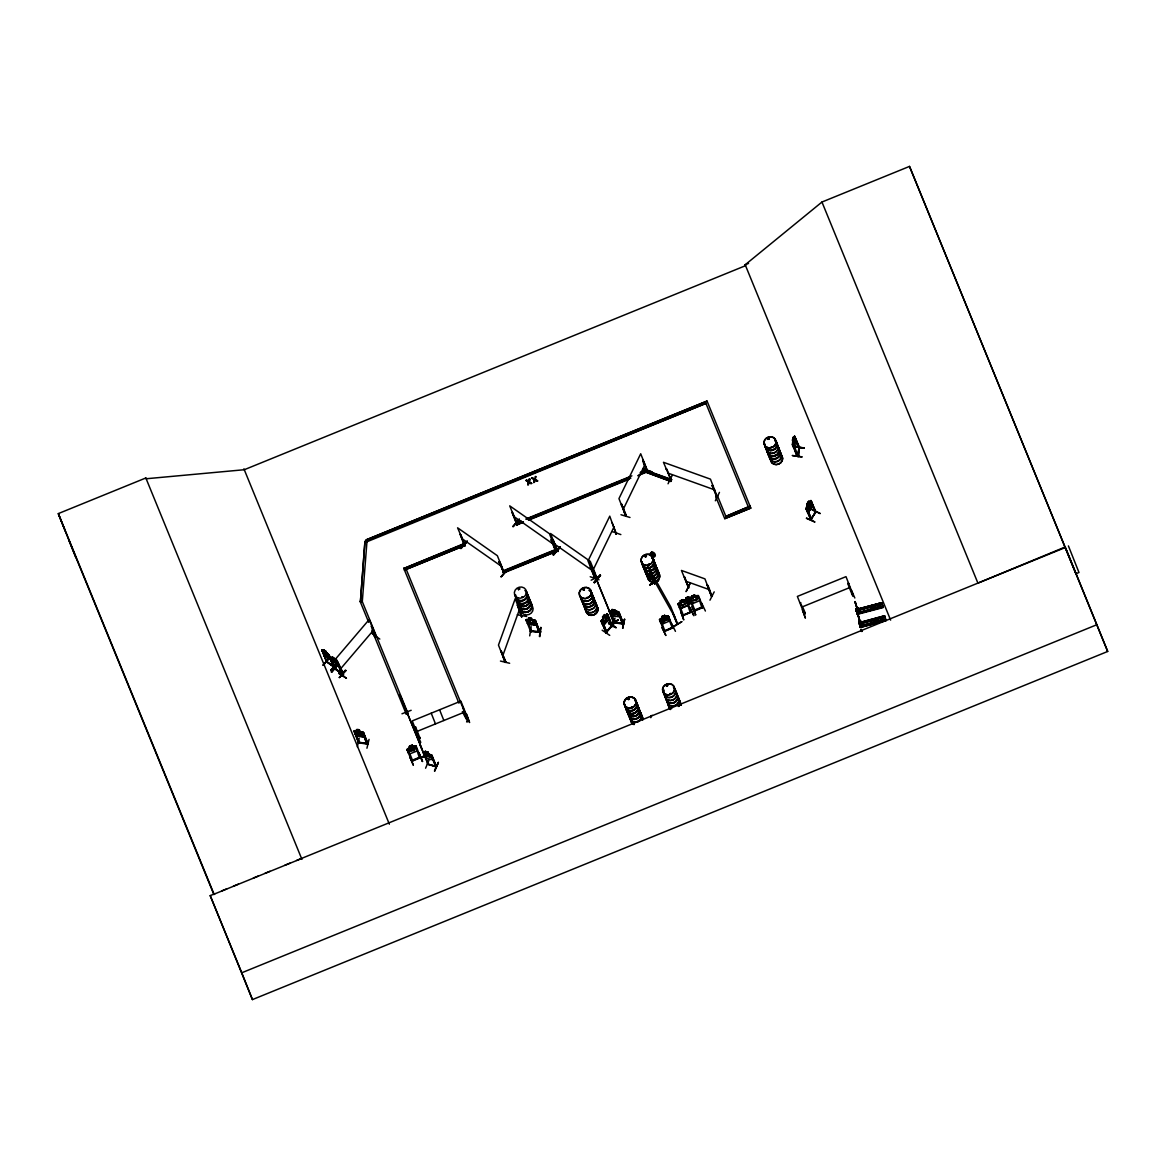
<?xml version="1.0" encoding="UTF-8"?>
<svg xmlns="http://www.w3.org/2000/svg" width="1166" height="1166" viewBox="0 0 1166 1166"><rect width="100%" height="100%" fill="white"/><g stroke="black" fill="none" stroke-linecap="round" stroke-linejoin="round"><path stroke-width="1.5" d="M590.215 576.747L599.047 579.808M629.99 517.471L620.982 514.731M796.932 455.95L797.544 455.206M797.661 455.585L792.414 440.048M798.899 447.234L798.812 448.05L799.41 447.146M798.958 448.444L794.906 436.827L799.526 447.496M856.646 607.982L858.774 612.325L854.955 601.656L856.85 607.923L855.144 601.612L855.698 603.74M859.211 619.685L857.841 614.759L861.659 625.413L859.211 620.341M861.28 629.363L861.412 631.229M651.284 552.582L651.24 556.167L652.873 556.605L654.184 555.482L651.648 552.276L650.861 555.453L651.371 552.334L650.934 554.622M684.18 576.674L688.698 587.912L684.588 576.82M711.799 595.403L711.377 596.059L711.464 595.272M793.915 448.356L792.428 444.727L793.069 437.177L795.081 440.092L793.755 445.733M518.681 588.436L518.491 589.734M519.22 589.34L519.249 588.291M521.683 597.181L522.674 597.152M582.913 589.267L583.627 590.258M583.947 588.524L584.122 589.807L583.087 589.194M584.166 588.961L584.239 589.705M587.445 597.677L587.256 597.473M587.504 597.735L587.198 597.24M629.188 698.813L627.891 698.696M631.36 707.048L632.293 707.252M631.972 707.164L631.666 707.339M646.43 556.051L645.41 556.998M649.185 564.679L648.354 564.257M648.66 564.679L649.214 563.907M667.622 685.739L666.748 686.104L666.486 685.083M666.923 684.836L667.491 685.885M667.637 685.346L667.637 684.865M669.809 693.726L670.552 693.376M767.869 438.707L768.598 437.76L769.371 438.707M771.236 446.724L772.227 446.855M608.594 619.569L607.355 613.972L601.146 621.187L601.773 619.846M601.102 621.114L602.545 624.728L603.871 625.18L608.667 619.554L608.769 617.514M806.581 518.025L814.961 522.033L806.376 518.36M364.943 541.432L360.411 601.641L364.943 541.432L705.94 403.392L366.955 541.767L366.168 539.843L707.048 401.075L750.831 508.07L724.756 518.681L715.691 496.541L717.469 495.812L726.389 517.631M807.426 505.213L806.843 506.977L807.819 509.44L809.073 509.192L811.04 504.368L810.049 501.905L809.044 502.779L810.312 500.914L805.939 508.449L810.938 520.08L811.055 518.666M810.662 519.949L815.836 511.714L815.107 512.821L811.347 501.278L815.894 512.253M815.981 512.195L810.501 519.555M406.307 711.843L407.182 712.79M423.812 754.839C424.351 757.404 432.149 761.617 433.213 758.585M420.328 756.88L420.678 757.725L415.956 745.744L406.978 749.403L411.787 761.354L424.701 755.889L423.885 754.912M596.249 579.021L595.36 577.972M595.782 578.992L596.628 578.132M613.797 621.974L613.214 620.72M521.756 615.823L515.183 598.741L498.465 645.09L505.301 662.434L505.476 661.195M505.621 661.661L504.98 662.346L501.016 650.745L505.665 661.661M521.741 616.318L521.596 615.429L522.062 616.085M801.902 456.81L792.428 455.498M338.898 673.103L346.462 678.248L338.65 673.409M602.166 630.223L609.731 635.368M856.879 610.503L857.651 610.022M859.648 623.314L858.817 621.959L861.441 621.259L862.723 626.273L862.359 625.238M860.056 623.708C859.094 625.836 859.24 621.638 859.444 623.781M412.749 760.902L408.275 749.927L407.444 750.277L416.451 746.998M419.877 737.378L419.993 738.209L415.664 727.088L414.848 727.424L415.664 727.088M419.979 738.18L419.017 737.626L419.133 738.472L412.254 720.909L460.861 701.116L467.93 718.606M683.509 615.08L691.555 611.625L682.649 615.327M695.184 610.722L694.878 609.964L695.096 610.707M527.265 620.618L526.347 620.866L527.265 620.618L531.579 631.666L530.617 630.85M529.699 635.864L531.2 626.725M531.492 631.651L531.623 631.302M534.873 621.507L535.792 621.259L534.873 621.507C538.328 625.69 537.205 633.357 540.149 631.957M539.173 632.278L534.932 621.201M539.902 636.651L540.849 627.468M539.377 636.432L540.805 627.454M534.232 619.933L535.413 620.487L525.983 619.714L526.988 619.292M527.396 623.256L529.043 624.626L527.353 623.125M531.128 624.699L528.431 618.082L531.579 618.344L534.115 624.976M528.941 619.51L527.688 619.773L528.664 622.236L533.591 623.664L534.742 622.731L533.766 620.268L532.017 619.7M531.579 618.344L528.417 618.184M536.826 624.029L536.375 625.268L528.956 624.524M711.289 595.651C710.225 588.378 702.807 575.246 711.42 596.088M870.696 607.603L872.095 606.611M875.258 619.802L873.902 619.875L874.077 621.551M875.695 620.545L874.85 621.522M333.17 665.859L333.753 667.01L326.101 661.428M326.859 661.953L322.282 650.89L326.553 661.545M333.957 666.748L326.174 661.53M464.243 545.353L465.219 545.528L457.597 527.819L497.357 555.701L504.28 572.885M503.085 572.346L503.872 572.885L555.847 551.649L504.062 572.331L503.406 570.742L555.06 549.725L555.847 551.649M517.325 523.621L512.311 512.37L517.121 523.869L516.276 523.301M555.861 550.833L549.477 533.736L509.717 505.855L516.713 523.082M552.917 540.266L557.931 551.518L553.121 540.018L557.931 551.518L557.159 550.294M596.03 577.972L597.094 578.234L596.118 578.074M334.977 668.978L342.119 673.977M331.552 658.367L330.663 658.149L335.677 669.401L334.904 668.176M341.536 672.826L342.236 673.263M528.635 484.633L527.848 484.706L529.014 482.243L531.681 483.394L530.865 483.467M535.092 476.705L535.864 476.646L534.698 479.153L531.987 477.973L534.392 479.547L533.853 482.52L534.932 479.838L537.599 480.99L535.136 479.211L537.599 480.99M534.538 482.228L534.932 479.838M612.092 609.541L612.602 610.955L609.541 610.999L617.718 611.538L611.946 609.585L615.094 609.862L618.242 614.307L614.19 614.817L612.208 613.578L611.232 611.115L612.616 610.867M610.824 611.917L609.891 612.121L610.824 611.917L615.123 622.965L613.928 622.498L614.876 622.571M610.955 614.54L612.602 615.954L619.875 616.858L620.341 615.561M614.978 618.009L612.981 626.929M614.351 622.455L623.635 623.621L614.919 622.994M618.359 613.141L619.277 612.937L618.359 613.141L622.702 623.97L622.44 623.154M623.446 623.999L618.927 612.033L623.577 623.985L614.249 622.906M622.644 628.285L624.524 619.146L622.615 628.066M622.717 628.255L624.626 619.321M526.07 480.377L528.577 482.185L526.07 480.377L528.781 481.558L529.175 479.124C531.404 478.687 527.644 485.041 529.874 478.832M528.781 481.558L529.175 479.124M669.255 621.055L668.337 615.823L660.335 618.825L662.375 617.995L661.69 616.581L664.693 615.4L661.69 616.581M669.78 619.452L669.299 621.143L662.39 624.072L660.845 623.198L659.431 619.642L660.35 618.752M527.936 484.925L528.475 481.952M533.853 482.52L534.392 479.547M535.223 479.43L535.777 476.428M509.644 663.265L500.447 661.064M687.78 605.475L688.231 603.711L687.867 605.489L680.857 608.39L679.282 607.413L680.915 608.317L687.867 605.489M692.429 603.711L699.425 600.811L699.833 599.12M417.253 749.315L416.874 750.962L417.399 749.374M792.53 444.742L797.092 456.343L799.176 447.555L794.571 436.069L792.399 444.8M793.172 445.572C792.763 440.369 799.439 471.006 799.176 448.21M795.227 436.871L794.716 437.629M796.291 441.827C795.401 434.612 797.048 450.834 793.827 448.24M804.103 448.123L794.614 446.826L804.03 447.861M594.369 577.811L594.981 577.272M616.071 533.839L609.76 516.144L588.014 560.977L594.835 578.307L595.316 577.447M616.493 533.037L615.954 534.043L616.668 533.299M625.676 515.532L625.909 514.891M637.729 475.713L647.815 471.618L640.702 453.763L618.957 498.611L625.778 515.94L626.098 514.687M647.101 470.51L646.693 471.355L647.145 470.423M642.932 461.051L642.991 460.176L647.203 471.778L647.494 470.612L646.839 471.545M342.527 674.997C343.023 673.642 342.658 677.155 343.11 674.371M605.839 632.613L606.655 631.71M605.854 632.701L612.121 625.151M358.56 742.859L354.056 730.863L355.018 730.616M358.734 742.888L354.449 731.782L359.594 742.553M354.945 730.659L363.369 732.219L368.092 743.864L358.603 742.101M355.309 731.913L354.377 732.102M355.441 734.507L357.087 735.935L364.346 736.927L364.754 735.848M359.186 738.122L357.35 746.881M359.463 742.975L367.931 743.471L358.414 742.465M362.786 733.297L363.719 733.123L362.786 733.297L366.969 744.068L367.829 743.456M364.317 737.029L357.029 735.979L355.557 734.42M366.969 744.068L362.859 732.991M369.068 739.361L366.926 748.237M323.376 653.47L330.415 659.49L329.162 655.117L326.597 652.814M625.457 515.62L621.595 504.251L626.229 515.212M522.222 597.05L521.756 597.298M582.854 589.296L583.7 588.524M645.206 556.678L644.915 555.89M646.416 556.269L645.629 556.984M627.658 698.813L629.174 698.813M629.436 699.192L629.072 698.551M767.782 438.27L768.044 439.436M768.642 439.13L768.919 438.095L767.767 438.737M501.336 650.832L500.739 651.532M521.741 616.858L517.456 605.183L521.741 616.858L521.916 615.502M517.31 614.744L526.668 616.493M521.727 615.91L521.421 616.785L522.047 615.983M672.855 627.016L664.066 631.272L673.103 627.366M664.168 631.185L664.882 630.893M673.015 627.41L672.039 627.366M502.735 655.817L519.453 609.468M619.773 616.814L620.225 615.546M810.472 519.468L811.39 518.914M815.384 511.582L811.07 520.036L806.435 509.134L806.887 508.405L811.463 519.322M364.229 736.97L364.666 735.731M420.46 756.923L411.613 760.48L411.948 761.281M412.487 760.596L411.583 760.932L424.745 755.772L424.045 755.204M419.585 757.215L419.964 757.958M419.702 757.696L420.576 757.302M466.764 718.271L467.77 718.722M467.683 718.256L466.764 718.635M467.828 718.679L466.75 718.314M702.209 607.311C706.348 605.81 691.161 611.815 694.98 610.43M804.773 612.893L805.181 613.607C801.975 613.549 807.178 612.66 804.263 613.986L797.369 596.424L845.991 576.645L852.914 594.296C850.597 588.553 857.141 608.113 847.755 583.496L848.702 583.437L847.755 583.496M804.088 613.287L804.394 613.972M804.146 613.71L805.065 613.331M432.703 759.62L433.111 758.541M804.103 448.006L794.527 446.607M417.282 734.245L420.78 742.407M409.893 757.069L413.289 765.042M680.755 611.552L683.757 619.918L680.711 611.582M802.397 609.774L805.4 618.14L802.5 609.774M422.981 752.259L431.814 755.043L436.492 766.718L427.281 763.759L428.053 764.051M424.06 753.659L423.389 753.105L428.199 764.444L436.171 766.208L436.317 767.039L431.712 755.029M425.24 751.341L428.17 752.303L425.24 751.341L425.765 752.668M425.357 751.414L425.882 752.74L424.584 752.697L425.561 755.16L430.181 757.594L431.231 757.011L428.694 753.615M429.307 759.474L425.59 768.205M419.775 744.476L428.228 764.065M431.201 755.991L432.134 755.947L431.201 755.991L436.273 766.98L427.528 764.124M435.734 766.353L436.346 766.324M435.443 766.033L435.647 766.397M438.256 762.389L434.524 771.105L438.299 762.404M434.597 771.09L438.445 762.622M676.717 623.067L677.315 624.233L676.761 623.14M676.761 623.183L677.198 623.912M677.635 624.029L677.155 623.038M797.223 455.527L793.026 444.727M797.486 456.27L799.526 447.627M594.835 578.307L590.666 566.632L595.899 579.269L595.33 578.176M590.973 566.734L590.302 567.39M621.915 504.368L621.245 505.009M612.135 531.55L620.851 534.582M643.224 468.863L652.1 471.953L643.253 468.849M616.202 532.804L616.114 533.955M625.909 515.78L621.595 504.251M647.407 470.729L646.853 471.749M716.492 495.71L717.236 496.745L710.458 479.153L663.469 462.29L671.033 480.173M671.077 480.144L666.865 469.096M668.031 483.788L672.184 475.436M670.975 479.867L669.94 479.401M712.12 485.683L713.053 485.668L712.12 485.683L717.148 496.701M719.466 492.373L715.341 500.782M690.272 583.102L686.074 591.658L690.112 583.248M709.963 600.198L714.204 591.862M592.284 571.704L614.03 526.872M623.227 509.338L644.973 464.491M647.232 472.682L648.034 471.049L671.529 479.474L670.873 481.441L647.232 472.682L670.873 481.441M647.378 473.017L648.034 471.049M670.741 481.106L671.529 479.474M649.768 554.2C652.785 548.137 658.79 557.348 652.698 557.231M603.07 618.242L602.254 619.831L603.23 622.294L604.673 622.148L607.18 617.659L606.189 615.196L605.052 615.837M375.263 637.204L376.006 636.345M376.166 636.738L369.228 619.481L336.056 658.426L342.848 675.755L343.533 674.939M612.223 625.661L606.174 632.803L606.743 632.176L602.458 621.405L601.641 621.886L606.16 632.876L601.233 621.143M612.077 625.268L606.422 631.593M595.389 578.161L595.855 579.181M596.19 579.006L595.841 577.972M521.639 615.983L517.456 605.183M689.15 600.33L690.476 598.1L688.436 600.271L685.419 600.096L687.911 600.84M806.726 509.265L806.887 508.405M811.9 509.542L820.252 513.579L811.93 509.527M815.325 511.655L815.34 512.472M806.989 503.989L808.65 501.38L806.989 503.989L809.539 510.533M806.435 507.006L807.586 505.272M807.659 505.767L809.219 503.216M808.65 508.128L810.21 505.68M812.44 506.204L808.402 512.34L812.44 506.204L810.909 500.491L815.938 512.282M375.365 637.073L375.729 636.082M606.743 632.176L602.21 621.23M611.873 624.961L611.334 626.171L612.281 625.544M642.991 460.176L647.305 470.816M647.29 471.705L643.209 462.421M519.657 589.151L518.506 589.632M677.737 705.824L679.064 706.042M653.922 582.665L654.549 583.772L654.592 582.956M654.549 583.772L654.257 582.446M650.832 715.837L651.094 717.352A2.186 0.962 -22.3 0 0 650.73 717.673M322.953 651.357L322.064 651.153M328.725 655.758L333.345 666.209M322.865 665.072L329.453 658.032M329.366 657.945L323.274 665.363L329.308 657.784M326.976 662.113L326.32 661.18M333.053 665.83L332.995 666.529M330.736 670.377L336.872 663.002M337.353 663.483L330.765 670.537L335.939 664.416M331.173 670.8L337.309 663.439M339.204 664.285C337.076 663.6 343.883 672.053 343.474 675.012M371.254 626.667C371.4 622.892 374.403 641.898 375.991 636.257M464.257 545.44L460.191 534.334L465.205 545.586M464.126 545.018L464.855 545.848L460.861 534.8M379.81 639.055L372.231 633.706M466.968 541.17L460.774 548.516L467.362 541.461M467.275 541.243L461.051 548.559M464.622 545.411L464.228 544.609M519.089 519.22L512.88 526.551L519.482 519.511M513.215 526.755L519.38 519.278M517.004 523.592L516.334 522.66M499.063 561.997L499.952 562.216L504.033 573.278L499.063 561.997L499.733 562.478M506.627 570.917L501.103 576.791L507.327 569.474M501.103 576.791L506.292 570.64M551.183 540.047L552.072 540.252L551.183 540.047L555.453 550.818M551.401 539.785L556.124 551.241L555.512 550.119M553.194 554.666L560.292 547.145L553.325 554.87M553.282 554.841L559.899 546.854M553.617 555.089L560.161 546.912M591.993 567.682L592.896 567.9L591.993 567.682L596.905 578.89M596.278 578.54L597.254 578.628L590.302 561.385L550.527 533.503L557.319 550.687M594.019 582.315L600.14 574.925L594.441 582.738M594.092 582.49L600.271 575.159M594.412 582.709L600.621 575.406M607.136 615.371L611.596 626.346L607.136 615.371L607.952 614.89L612.237 625.748M608.404 622.863L615.867 627.789M606.684 631.783L605.693 632.307M326.903 662.332L321.933 649.87L328.331 654.068M322.574 650.147L324.279 651.182L323.274 650.861L325.897 655.234L328.987 656.647L326.669 652.902M323.696 649.856L326.145 651.575L323.696 649.856L326.393 656.502M324.658 655.452L330.415 659.49M341.58 672.942L335.254 668.643L330.474 657.041L337.805 662.186L336.916 661.093M332.266 656.881L334.715 658.601L337.557 663.673L332.835 660.35L332.368 656.983L332.835 658.382M333.243 662.477L331.946 660.495L339.058 666.427M337.28 662.798L338.169 663.017L337.28 662.798L341.551 673.569M338.067 665.043L331.435 672.053L337.644 664.751M331.45 672.053L337.936 664.809L331.712 672.112M340.312 669.153L373.484 630.208M342.279 673.35L342.163 674.065M345.938 670.567L339.306 677.577L345.923 670.537M339.306 677.577L345.428 670.056M603.259 618.723L605.169 616.406M604.25 621.099L606.16 618.869M872.634 607.952L871.133 608.346M424.701 755.889L399.953 694.936L407.167 713.009M367.815 743.821L363.267 732.219M419.804 737.757L419.119 738.063M852.025 594.223L852.944 593.844M683.218 614.701L682.664 615.808L677.869 603.871L685.725 600.184M677.898 603.959L678.831 603.084M702.777 606.655L703.127 607.486L698.39 595.491L689.47 599.28L690.884 602.822L692.473 603.638M689.572 599.251L690.389 598.406M683.436 600.913L691.278 597.181L689.15 598.1L688.712 596.7L685.725 597.91L686.278 599.324L684.34 600.111M680.813 602.268L680.259 600.854L683.072 599.79L683.597 601.117L684.398 600.14M584.443 589.821L583.204 589.996M769.094 439.043L767.709 439.086M775.448 455.338L774.69 455.367M711.42 595.986L704.949 578.875L681.454 570.451L688.625 587.912M629.246 699.323L628.416 699.658M666.602 684.967L666.15 685.929M531.521 631.068C556.197 633.021 524.277 630.762 531.317 631.345M662.259 617.995L661.02 618.986L662.011 621.449L663.906 621.857L667.739 618.971L666.763 616.508L665.218 616.712M75.848 557.596L58.3 513.608L145.837 477.973L146.158 478.76L244.277 469.723L745.555 265.673L745.191 264.769L821.957 202.039L909.509 166.403L1107.7 651.459L252.439 999.597L210.201 895.619L215.171 893.579M375.627 637.336L372.756 630.908M623.285 623.606L615.036 622.265M680.784 602.166L679.457 603.23L680.448 605.693L682.358 606.131L686.206 603.303L685.229 600.84L683.567 601.015M695.257 596.336L694.688 594.937L691.7 596.161L692.385 597.575L691.03 598.552L692.006 601.015L696.7 600.301L697.778 598.624L696.802 596.161L695.125 596.336M409.907 747.712L408.581 748.761L409.558 751.225L414.265 750.54L415.344 748.878L414.367 746.415L412.691 746.575L412.166 745.263M685.083 600.373L686.395 599.324L685.87 598.012M367.873 744.185L358.647 742.829M670.1 479.517L670.858 480.173M687.401 602.88L688.625 600.884L690.84 601.481M872.445 608.156L871.672 608.463M664.912 630.442L665.043 631.287L660.714 620.152L659.898 620.501L660.714 620.152M672.942 626.987L673.074 627.818L668.745 616.683L667.929 617.033L672.447 628.095L671.951 627.41M661.851 627.57L665.815 635.237M662.215 627.381L665.771 635.485M682.489 614.934L682.824 615.735M683.451 615.473L679.151 604.382L678.32 604.731L679.151 604.382M690.461 611.669L690.899 612.398M691.54 612.135L686.57 599.761L689.368 598.639L694.411 611.101L703.098 607.457M409.864 756.894L413.376 765.26M691.948 607.034L695.708 614.817M651.065 715.793L652.304 715.37M665.043 631.287L664.707 630.485M673.074 627.818L664.241 631.578L659.548 619.627M695.038 610.838L690.709 599.703L689.893 600.038L690.709 599.703M628.051 698.215L629.188 698.186M666.865 686.337L667.579 684.865M654.592 583.86L650.191 572.2L654.898 583.7M658.586 580.595L649.681 584.822L658.338 580.172M672.651 612.806L677.359 624.306L672.651 612.806L673.044 613.505M681.775 621.726L673.409 626.944M673.176 626.55L681.746 621.682M856.544 610.692L856.806 612.237L856.033 609.745L881.919 602.676L856.165 609.395L857.214 613.87L882.983 607.195L881.846 602.633L882.968 607.136M670.217 479.124L670.377 479.517M810.21 500.943L811.026 500.549M516.961 523.49L516.13 522.907L517.252 523.563M667.244 615.837L665.13 616.799L664.649 615.313M675.449 631.345L671.499 623.387M600.038 575.975L591.133 580.172M608.827 610.605L613.316 622.003M402.226 701.582L406.73 713.082M608.987 623.795L618.082 620.035M618.184 620.283L609.235 624.422L618.053 619.977M411.175 710.283L401.978 713.781M690.33 598.377L692.269 597.575M686.41 601.379C687.546 600.009 688.334 610.255 690.738 612.456M697.968 596.7C699.061 595.156 700.372 606.539 702.471 607.719M701.626 603.026L705.401 611.042M702.865 606.67L694.062 610.255L694.324 611.071M682.708 615.735L691.613 612.048M462.64 707.966C463.776 706.596 464.564 716.769 466.925 719.028M689.908 607.559L693.857 615.735L690.068 607.719M420.051 738.093L419.337 738.428M466.138 714.146L469.577 722.541L466.662 714.16M415.533 746.925C416.641 745.57 417.647 755.743 420.051 757.987M407.561 750.554L408.275 749.927M419.818 757.973L424.715 756.34M420.183 758.25L424.73 756.399M800.794 602.603C799.074 602.414 805.283 610.43 805.123 613.739M422.471 761.5L418.988 753.119L422.384 761.267M851.297 589.909L854.824 597.983M1075.897 573.759L1078.987 572.506L1068.406 545.907M748.557 263.399L745.074 264.828L745.438 265.717M526.158 480.611L526.901 480.305M531.987 477.973L532.731 477.681M536.768 481.062L537.511 480.771M462.946 544.42L403.83 568.483L464.462 543.414L465.249 545.338L404.471 570.087L465.249 545.338M521.144 521.319L516.101 523.374L521.013 520.983M526.055 518.928L631.899 475.845M640.309 472.419L647.028 469.679L647.815 471.618M526.187 519.264L630.354 476.865M640.44 472.755L647.159 470.015M523.345 521.887L516.757 524.962L523.476 522.222M528.387 519.832L630.879 478.118M639.274 474.693L647.669 471.283M528.519 520.167L629.334 479.139M360.513 602.356L362.16 601.306L407.983 713.315L406.22 714.029L371.983 630.354M503.537 571.078L555.191 550.06M685.754 598.012L688.712 596.7M687.561 602.239L690.345 601.102M687.969 603.288L690.768 602.152M686.439 605.445L693.42 602.501M416.524 731.636L465.132 711.843M466.604 721.885C469.126 722.672 465.802 718.912 462.377 711.537M409.266 746.4C417.53 744.258 406.57 745.263 409.936 747.8M414.848 745.759L412.808 746.59L412.254 745.176M416.991 751.064L409.922 753.819L408.377 752.915L406.978 749.403M801.64 607.151L850.262 587.358M1065.243 546.971L977.91 583.117L821.957 202.039M221.817 890.882L226.802 888.856M233.448 886.145L238.432 884.12M253.372 878.042L258.356 876.001M265.003 873.305L269.987 871.279M284.927 865.187L289.911 863.161M296.558 860.464L1065.447 547.481L1107.7 651.459M252.439 999.597L241.77 972.779L1097.031 624.641M607.297 614.059L606.437 614.205M354.027 730.965L355.003 730.703M466.896 718.664L467.668 717.935M518.214 589.034L519.059 589.34M645.745 556.648L644.681 556.313M628.795 699.396L628.226 699.338M856.85 607.748L858.57 612.369L857.899 609.497M858.54 608.171L856.004 609.191L858.54 608.171L858.832 609.06M857.899 609.104L881.919 602.705L882.239 604.105L856.106 610.853L882.05 603.259M856.063 610.736L882.239 604.09M881.015 606.539L856.85 612.835L857.243 613.943L882.881 606.714M856.937 613.17L882.749 606.145L883.085 607.573L857.36 614.365L857.054 613.156M857.083 613.389L881.146 607.092M857.214 613.87L882.866 606.947M858.191 615.488L858.803 616.785M859.75 620.837L861.47 625.472L858.599 616.829M858.817 621.959L861.732 622.163L862.592 625.807L859.983 626.492M859.838 626.273L885.635 619.19L859.75 625.938L860.114 626.973L885.868 620.239L860.144 627.089L859.109 622.659L884.805 615.721L858.934 622.833M859.225 623.154L883.216 616.727M859.036 623.344L883.274 617.018M861.106 623.446L883.405 617.557L861.135 623.548M860.056 626.608L885.781 619.816M860.246 627.41L885.971 620.618L860.246 627.454L859.925 626.025M557.231 550.352L558.164 551.212M503.464 572.419L504.178 572.856M333.622 666.967L328.943 655.496M335.546 669.357L330.532 656.954M419.133 753.265L422.544 761.427M357.087 730.907L355.717 731.126L356.694 733.589L361.562 735.28L362.699 734.449L361.722 731.986L359.988 731.33C360.469 729.129 354.522 728.531 357.073 731.009L356.563 729.581M871.818 606.582L870.652 607.486L871.439 608.55M535.311 620.501L540.12 632.307L535.34 620.399M690.855 598.027L689.237 598.012M539.902 632.395L530.486 631.229M711.741 596.147L707.281 584.968M518.768 588.189L519.817 588.772M667.141 685.04L667.098 686.104M360.265 601.306L362.291 601.641L366.955 541.767M653.878 553.937L651.503 552.261M667.214 615.91L668.278 615.969M424.337 756.02L424.03 755.306M685.652 600.155L686.861 600.257L685.695 600.242M691.249 597.254L692.444 597.356M414.819 745.817L415.898 745.89M532.192 620.137L529.204 619.86M530.239 622.367L533.168 622.6M794.571 436.069L799.293 448.487M794.163 436.536L792.472 440.107M792.414 455.571L801.989 457.014M555.92 550.906L555.614 550.133M530.705 631.695L525.968 619.656M505.636 661.588L501.016 650.745M406.628 711.712L407.153 712.878L406.745 711.858M665.917 469.111L666.719 469.388M667.739 473.017L714.729 489.88M648.165 471.385L671.66 479.809M685.725 581.178L709.22 589.602M805.954 508.361L807.353 511.991L808.548 512.355M516.436 522.63L516.771 523.417M326.495 661.253L333.84 666.602M812.338 504.033L812.381 506.219M617.718 611.48L618.913 612.121M557.552 551.095L556.94 550.556L558.077 551.168M660.947 623.14L662.419 624.16M408.421 753.032L410.024 753.848M859.677 620.982L859.007 619.729M716.463 496.483L712.266 485.391M532.075 478.191L534.48 479.765M622.382 623.519L618.417 612.835M529.218 481.616L531.681 483.394M526.813 480.086L528.694 481.339M535.019 480.057L536.87 481.296M530.953 483.701L529.014 482.243M608.739 622.44L616.246 627.629M554.797 544.231L594.573 572.112M513.987 516.582L553.748 544.464M461.867 538.546L501.628 566.428M325.926 651.94L324.294 650.468M326.772 653.324L324.469 651.75L325.474 654.184L327.763 655.788M341.886 673.292L342.527 673.744L337.805 662.069L338.665 664.489M334.817 668.584L342.396 673.656M651.648 552.276L653.149 553.515M651.823 552.451L654.257 554.652M426.013 757.332L423.826 754.927M516.363 523.403L512.093 512.632M504.018 572.462L503.173 572.346M651.809 552.582L654.184 555.482M658.528 580.493L649.812 584.997M651.867 576.412L675.027 617.543M653.674 556.197L651.736 552.699L652.873 556.605M595.258 577.505L590.666 566.632M856.033 609.745L856.369 611.013M858.22 614.992L858.992 618.942M668.745 616.683L667.929 617.033M697.253 595.418L695.169 596.424L694.601 595.024L691.7 596.161M692.312 606.655L695.679 614.846M683.64 600.942L683.116 599.615L680.142 600.854L680.667 602.166M1076.029 574.066L909.509 166.403M745.191 264.769L890.635 620.137M593.275 571.792L611.13 615.415M515.97 523.038L516.757 524.962M468.368 721.156L406.249 569.358M403.698 568.148L458.952 703.2M404.223 705.663L422.077 749.286M360.381 602.02L368.704 622.367M409.82 747.8L407.881 748.587M243.913 468.819L389.357 824.187M145.837 477.973L301.907 859.327L301.586 858.54L214.048 894.176L58.3 513.608M69.188 540.98L213.917 894.613M210.201 895.619L241.77 972.779M58.606 514.395L65.267 530.996M879.237 603.318L880.257 607.632M877.561 603.915L878.566 608.229M882.196 616.552L883.143 620.72M880.447 617.018L881.452 621.332M874.937 604.615L875.957 608.914M877.779 617.572L878.8 621.872M872.62 605.212L873.582 609.395M875.52 618.315L876.526 622.629M870.011 605.912L871.017 610.212M872.911 619L873.917 623.314M793.026 438.022L792.618 439.786M859.473 612.15L859.823 613.185L858.817 608.871M855.931 608.856L857.039 612.179M810.895 502.007L815.398 512.953M858.905 622.294L859.94 625.268M808.563 501.336L811.142 508.055M808.33 502.123L807.338 503.683M807.178 508.551L811.478 519.395M750.831 508.07L724.756 518.681M707.048 401.075L366.168 539.843M748.28 506.86L705.415 402.139M717.469 495.812L715.691 496.541M651.867 472.419L643.034 469.315M694.193 595.447L692.4 596.19M686.73 600.228L688.159 603.828M682.635 600.126L680.842 600.869M677.533 623.635L670.756 606.83L647.596 565.685L654.461 582.927M664.168 615.823L662.39 616.595M612.048 522.557L616.231 533.358M614.569 610.051L612.704 609.833M611.975 609.483L612.471 610.911M592.211 567.434L596.948 578.89M609.556 610.897L614.249 622.95L589.005 561.065L596.205 579.138M607.253 613.899L611.859 625.486M607.107 621.245L604.527 614.511L602.487 616.916L605.139 623.489M531.055 618.563L529.16 618.403M499.281 561.75L503.654 572.491M439.582 709.773L443.852 720.501M431.216 713.184L435.486 723.911M431.333 755.685L435.705 766.397M428.082 752.303L428.651 753.702M428.039 752.405L428.563 753.717M427.689 752.376L425.925 751.793M424.205 753.367L428.432 764.415M407.983 713.315L406.22 714.029M371.56 625.821L376.152 636.651M339.525 665.582L343.489 675.143M334.336 658.528L332.864 657.493M329.22 655.044L334.919 668.876M326.072 651.561L328.71 658.163M325.751 651.503L326.538 652.96M323.798 649.958L324.323 651.284M321.933 649.958L326.553 661.618M861.426 630.15L861.834 631.491M862.038 631.433L861.149 629.451L861.601 631.185M884.936 616.318L885.81 620.181M885.971 620.662L885.664 619.365M856.252 610.765L856.194 609.468M859.123 623.591L885.009 616.61M651.459 552.757L651.983 556.59M674.735 690.287A6.224 5.582 -21.7 0 1 672.913 700.081A6.224 5.582 -21.7 0 1 664.751 694.353M675.784 693.114A6.151 5.524 -21.7 0 1 673.992 702.792A6.151 5.524 -21.7 0 1 665.917 697.137M675.639 692.866A6.107 5.48 -21.7 0 1 673.861 702.457A6.107 5.48 -21.7 0 1 665.859 696.845M673.554 687.576A6.122 5.495 -21.7 0 1 674.648 694.965A6.122 5.495 -21.7 0 1 666.675 697.166A6.122 5.495 -21.7 0 1 664.197 690.155M674.662 690.141A6.224 5.582 -21.7 0 1 672.855 699.935A6.224 5.582 -21.7 0 1 664.678 694.207M673.496 687.182A6.224 5.582 -21.7 0 1 671.674 696.962A6.224 5.582 -21.7 0 1 663.512 691.249M678.087 698.726A6.224 5.582 -21.7 0 1 679.72 705.343M671.572 708.666A6.224 5.582 -21.7 0 1 668.103 702.792M670.246 709.555A6.151 5.524 -21.7 0 1 669.226 705.445M679.093 701.436A6.151 5.524 -21.7 0 1 681.25 705.08M670.217 709.365A6.107 5.48 -21.7 0 1 669.211 705.284M678.991 701.305A6.107 5.48 -21.7 0 1 681.133 704.92M675.814 693.304A6.107 5.48 -21.7 0 1 674.035 702.894A6.107 5.48 -21.7 0 1 666.034 697.283M676.921 696.015A6.122 5.495 -21.7 0 1 675.129 705.649A6.122 5.495 -21.7 0 1 667.083 700.008M678.029 698.58A6.224 5.582 -21.7 0 1 678.801 706.494M671.514 708.505A6.224 5.582 -21.7 0 1 668.045 702.632M676.848 695.606A6.224 5.582 -21.7 0 1 675.027 705.401A6.224 5.582 -21.7 0 1 666.865 699.673M653.266 561.196A6.122 5.495 -21.7 0 1 652.202 570.48A6.122 5.495 -21.7 0 1 643.384 566.647M653.266 560.948A6.224 5.582 -21.7 0 1 652.188 570.393A6.224 5.582 -21.7 0 1 643.209 566.501M654.272 563.659A6.151 5.524 -21.7 0 1 652.479 573.337A6.151 5.524 -21.7 0 1 644.404 567.667M652.086 557.989A6.224 5.582 -21.7 0 1 650.264 567.784A6.224 5.582 -21.7 0 1 642.102 562.056M643.18 566.151A6.122 5.495 -21.7 0 0 652.013 569.985A6.122 5.495 -21.7 0 0 653.077 560.7A6.224 5.582 -21.7 0 1 652.115 570.232A6.224 5.582 -21.7 0 1 643.151 566.341M652.086 558.237A6.122 5.495 -21.7 0 1 650.307 567.871A6.122 5.495 -21.7 0 1 642.262 562.231M652.027 557.844A6.224 5.582 -21.7 0 1 650.205 567.623A6.224 5.582 -21.7 0 1 642.043 561.895M651.896 557.742A6.122 5.495 -21.7 0 1 650.832 567.026A6.122 5.495 -21.7 0 1 642 563.193M656.633 569.635A6.122 5.495 -21.7 0 1 654.84 579.269A6.122 5.495 -21.7 0 1 646.795 573.628M656.56 569.227A6.224 5.582 -21.7 0 1 654.738 579.021A6.224 5.582 -21.7 0 1 646.576 573.293M658.703 573.089A6.151 5.524 -21.7 0 1 655.831 581.761M654.286 582.198A6.151 5.524 -21.7 0 1 647.771 576.106M658.601 572.958A6.107 5.48 -21.7 0 1 655.744 581.557M654.213 581.98A6.107 5.48 -21.7 0 1 647.742 575.946M654.345 563.965A6.107 5.48 -21.7 0 1 652.566 573.555A6.107 5.48 -21.7 0 1 644.565 567.944M654.315 563.776A6.151 5.524 -21.7 0 1 652.523 573.453A6.151 5.524 -21.7 0 1 644.463 567.798M654.082 565.729A6.224 5.582 -21.7 0 1 655.044 575.436A6.224 5.582 -21.7 0 1 645.396 571.967M657.493 570.13A6.122 5.495 -21.7 0 1 654.636 578.773A6.122 5.495 -21.7 0 1 646.532 574.59M655.452 566.676A6.122 5.495 -21.7 0 1 653.66 576.31M652.129 576.733A6.122 5.495 -21.7 0 1 645.556 572.127M655.379 566.268A6.224 5.582 -21.7 0 1 653.572 576.062A6.224 5.582 -21.7 0 1 645.396 570.334M591.483 594.354A6.122 5.495 -21.7 0 1 589.705 603.988A6.122 5.495 -21.7 0 1 581.659 598.347M591.483 594.106A6.224 5.582 -21.7 0 1 589.661 603.901A6.224 5.582 -21.7 0 1 581.499 598.173M591.104 596.03A6.151 5.524 -21.7 0 1 592.051 605.62A6.151 5.524 -21.7 0 1 582.519 602.195A6.107 5.48 -21.7 0 0 591.322 605.941A6.107 5.48 -21.7 0 0 592.386 596.686M590.302 591.147A6.224 5.582 -21.7 0 1 589.224 600.592A6.224 5.582 -21.7 0 1 580.245 596.686M591.424 593.96A6.224 5.582 -21.7 0 1 589.602 603.74A6.224 5.582 -21.7 0 1 581.44 598.012M588.888 590.302A6.224 5.582 -21.7 0 1 589.85 599.994A6.224 5.582 -21.7 0 1 580.187 596.54M593.479 601.845A6.224 5.582 -21.7 0 1 594.441 611.552A6.224 5.582 -21.7 0 1 584.793 608.084M596.919 606.247A6.151 5.524 -21.7 0 1 593.29 615.182A6.151 5.524 -21.7 0 1 585.973 609.264M592.561 597.123A6.107 5.48 -21.7 0 1 591.497 606.378A6.107 5.48 -21.7 0 1 582.709 602.56M593.654 599.586A6.224 5.582 -21.7 0 1 592.576 609.016A6.224 5.582 -21.7 0 1 583.612 605.125M593.421 601.685A6.224 5.582 -21.7 0 1 594.383 611.392A6.224 5.582 -21.7 0 1 584.72 607.938M593.596 599.426A6.224 5.582 -21.7 0 1 591.774 609.22A6.224 5.582 -21.7 0 1 583.612 603.492M636.286 703.856A6.122 5.495 -21.7 0 1 634.493 713.49A6.122 5.495 -21.7 0 1 626.463 707.849M636.286 703.608A6.224 5.582 -21.7 0 1 634.464 713.403A6.224 5.582 -21.7 0 1 626.302 707.675M637.292 706.319A6.151 5.524 -21.7 0 1 635.499 715.997A6.151 5.524 -21.7 0 1 627.425 710.327M637.248 706.217A6.151 5.524 -21.7 0 1 635.455 715.895A6.151 5.524 -21.7 0 1 627.381 710.225M635.106 700.649A6.224 5.582 -21.7 0 1 633.284 710.444A6.224 5.582 -21.7 0 1 625.122 704.716M636.097 703.36A6.122 5.495 -21.7 0 1 634.304 712.994A6.122 5.495 -21.7 0 1 626.259 707.354A6.224 5.582 -21.7 0 0 634.406 713.242A6.224 5.582 -21.7 0 0 636.228 703.462M636.184 701.888A6.122 5.495 -21.7 0 1 632.57 710.794A6.122 5.495 -21.7 0 1 625.282 704.891M634.916 700.402A6.122 5.495 -21.7 0 1 633.123 710.036A6.122 5.495 -21.7 0 1 625.093 704.395M639.638 712.047A6.224 5.582 -21.7 0 1 637.817 721.841A6.224 5.582 -21.7 0 1 629.655 716.113M637.365 706.625A6.107 5.48 -21.7 0 1 635.587 716.216A6.107 5.48 -21.7 0 1 627.585 710.604M638.4 708.928A6.224 5.582 -21.7 0 1 636.578 718.722A6.224 5.582 -21.7 0 1 628.416 712.994M639.449 711.799A6.122 5.495 -21.7 0 1 637.656 721.433A6.122 5.495 -21.7 0 1 629.625 715.793M638.472 709.336A6.122 5.495 -21.7 0 1 636.68 718.97A6.122 5.495 -21.7 0 1 628.634 713.33M639.58 711.901A6.224 5.582 -21.7 0 1 637.758 721.681A6.224 5.582 -21.7 0 1 629.596 715.953M638.268 708.841A6.122 5.495 -21.7 0 1 636.476 718.475A6.122 5.495 -21.7 0 1 628.445 712.834M776.133 443.342A6.224 5.582 -21.7 0 1 774.311 453.122A6.224 5.582 -21.7 0 1 766.149 447.409M777.154 446.068A6.151 5.524 -21.7 0 1 775.361 455.746A6.151 5.524 -21.7 0 1 767.286 450.091M767.184 451.359A6.107 5.495 -21.7 0 0 775.988 455.177A6.107 5.495 -21.7 0 0 777.052 445.908A6.151 5.524 -21.7 0 1 775.303 455.615A6.151 5.524 -21.7 0 1 767.228 449.959M774.953 440.617A6.122 5.495 -21.7 0 1 773.175 450.265A6.122 5.495 -21.7 0 1 765.129 444.625M775.944 443.08A6.122 5.495 -21.7 0 1 774.151 452.729A6.122 5.495 -21.7 0 1 766.106 447.088M764.911 444.29A6.224 5.582 -21.7 0 0 773.073 450.018A6.224 5.582 -21.7 0 0 774.894 440.223A6.122 5.495 -21.7 0 1 772.971 449.77A6.122 5.495 -21.7 0 1 764.94 444.129M779.486 451.767A6.224 5.582 -21.7 0 1 777.664 461.561A6.224 5.582 -21.7 0 1 769.502 455.833M780.491 454.478A6.151 5.524 -21.7 0 1 778.699 464.155A6.151 5.524 -21.7 0 1 770.624 458.5M780.462 454.376A6.151 5.524 -21.7 0 1 778.655 464.053A6.151 5.524 -21.7 0 1 770.595 458.398M777.226 446.345A6.107 5.495 -21.7 0 1 775.434 455.964A6.107 5.495 -21.7 0 1 767.417 450.338M778.32 449.056A6.122 5.495 -21.7 0 1 776.527 458.69A6.122 5.495 -21.7 0 1 768.481 453.064M779.296 451.519A6.122 5.495 -21.7 0 1 777.503 461.153A6.122 5.495 -21.7 0 1 769.473 455.527M778.247 448.662A6.224 5.582 -21.7 0 1 776.425 458.457A6.224 5.582 -21.7 0 1 768.263 452.729M778.116 448.56A6.122 5.495 -21.7 0 1 776.337 458.194A6.122 5.495 -21.7 0 1 768.292 452.568M526.58 593.873A6.122 5.495 -21.7 0 1 524.802 603.522A6.122 5.495 -21.7 0 1 516.757 597.881M526.58 593.64A6.224 5.582 -21.7 0 1 524.758 603.42A6.224 5.582 -21.7 0 1 516.596 597.692M517.719 600.359A6.151 5.524 -21.7 0 0 525.793 606.014A6.151 5.524 -21.7 0 0 527.586 596.336A6.151 5.524 -21.7 0 1 526.478 605.577A6.151 5.524 -21.7 0 1 517.617 601.729M525.4 590.681A6.224 5.582 -21.7 0 1 523.578 600.461A6.122 5.495 -21.7 0 1 515.576 594.922M515.416 594.733A6.224 5.582 -21.7 0 0 523.578 600.461A6.122 5.495 -21.7 0 0 525.4 590.914M526.391 593.377A6.122 5.495 -21.7 0 1 524.598 603.026A6.122 5.495 -21.7 0 1 516.553 597.386M525.21 590.419A6.122 5.495 -21.7 0 1 524.146 599.718A6.122 5.495 -21.7 0 1 515.314 595.884M529.947 602.312A6.122 5.495 -21.7 0 1 528.154 611.946A6.122 5.495 -21.7 0 1 520.109 606.32M529.932 602.064A6.224 5.582 -21.7 0 1 528.125 611.859A6.224 5.582 -21.7 0 1 519.949 606.131M530.938 604.775A6.151 5.524 -21.7 0 1 529.145 614.453A6.151 5.524 -21.7 0 1 521.071 608.798M527.63 596.467A6.151 5.524 -21.7 0 1 525.837 606.145A6.151 5.524 -21.7 0 1 517.777 600.475M528.752 599.105A6.224 5.582 -21.7 0 1 526.945 608.9A6.224 5.582 -21.7 0 1 518.768 603.172M529.743 601.816A6.122 5.495 -21.7 0 1 527.95 611.45A6.122 5.495 -21.7 0 1 519.919 605.824M528.766 599.353A6.122 5.495 -21.7 0 1 526.974 608.987A6.122 5.495 -21.7 0 1 518.943 603.361M528.562 598.858A6.122 5.495 -21.7 0 1 526.784 608.492A6.122 5.495 -21.7 0 1 518.739 602.866M661.457 618.927L663.935 619.642L662.594 622.046L664.649 619.671L667.739 619.773L665.159 619.102L666.471 616.829L664.46 619.059L661.603 618.84M793.959 438.81L794.061 441.637L792.997 442.905L794.046 442.57L794.206 446.068L794.294 442.264L795.401 441.025L794.323 441.36L794.177 438.037L793.959 438.81M424.905 752.945L427.368 755.072L426.042 756.005L428.068 755.539L431.114 757.652L428.578 755.451L429.86 754.606L427.878 754.97L424.905 752.945M356.082 731.315L358.647 733.108L357.219 734.376L359.39 733.487L362.582 735.148L359.93 733.283L361.329 732.117L359.201 732.904L356.082 731.315M611.611 611.29L614.19 613.054L612.748 614.365L614.919 613.403L618.14 615.007L615.473 613.199L616.887 611.975L614.744 612.82L611.611 611.29M793.755 439.086L793.113 441.797L794.09 444.275L794.746 441.55L793.755 439.086M337.47 664.183L334.831 661.443L333.228 661.239L334.219 660.816L332.077 658.251L336.158 661.078L335.24 661.516L337.47 664.183M702.107 606.99L702.398 607.734L702.107 606.99M604.221 615.254L603.172 617.135L604.221 615.254M665.276 617.149L662.507 618.344L663.483 620.808L666.252 619.612L665.276 617.149M591.599 567.58L591.585 568.454L591.599 567.58M683.742 601.467L680.959 602.618L681.935 605.081L684.719 603.93L683.742 601.467M695.3 596.773L692.517 597.925L693.508 600.388L696.291 599.237L695.3 596.773M750.044 506.146L725.879 516.378L750.044 506.146M688.261 597.298L686.628 598.464L688.261 597.298M411.758 745.686L410.14 746.852L411.758 745.686M412.866 747.027L410.082 748.149L411.059 750.612L413.843 749.49L412.866 747.027M615.706 611.654L612.791 611.305L613.768 613.768L616.683 614.118L615.706 611.654M359.041 730.149L357.175 729.887L359.041 730.149M360.163 731.767L357.262 731.344L358.254 733.808L361.139 734.23L360.163 731.767M359.347 742.144L359.347 742.144M428.782 754.067L426.056 753.178L427.033 755.641L429.758 756.53L428.782 754.067M335.356 660.35L333.068 658.746L334.059 661.209L336.333 662.813L335.356 660.35M665.99 694.499A6.151 5.524 -21.7 0 0 674.589 688.319A6.151 5.524 -21.7 0 0 665.043 684.908A6.151 5.524 -21.7 0 0 665.99 694.499M666.077 694.601A6.107 5.48 -21.7 0 0 674.589 688.479A6.107 5.48 -21.7 0 0 665.13 685.098A6.107 5.48 -21.7 0 0 666.077 694.601M644.492 565.058A6.151 5.524 -21.7 0 0 653.077 558.893A6.151 5.524 -21.7 0 0 643.545 555.468A6.151 5.524 -21.7 0 0 644.492 565.058A6.151 5.524 -21.7 0 0 653.12 558.995A6.151 5.524 -21.7 0 0 643.588 555.57A6.151 5.524 -21.7 0 0 644.536 565.16M582.709 598.216A6.151 5.524 -21.7 0 0 591.293 592.051A6.151 5.524 -21.7 0 0 581.761 588.626A6.151 5.524 -21.7 0 0 582.709 598.216M582.738 598.318A6.151 5.524 -21.7 0 0 591.337 592.153A6.151 5.524 -21.7 0 0 581.805 588.728A6.151 5.524 -21.7 0 0 582.738 598.318M593.217 614.978A6.107 5.48 -21.7 0 0 596.817 606.116A6.107 5.495 -21.7 0 1 593.217 614.978A6.107 5.495 -21.7 0 1 585.944 609.089A6.107 5.48 -21.7 0 0 593.217 614.978M627.512 707.718A6.151 5.524 -21.7 0 0 636.097 701.553A6.151 5.524 -21.7 0 0 626.565 698.128A6.151 5.524 -21.7 0 0 627.512 707.718M627.629 707.922A6.107 5.48 -21.7 0 0 636.155 701.801A6.107 5.48 -21.7 0 0 626.681 698.419A6.107 5.48 -21.7 0 0 627.629 707.922M627.541 707.82A6.151 5.524 -21.7 0 0 636.14 701.655A6.151 5.524 -21.7 0 0 626.594 698.23A6.151 5.524 -21.7 0 0 627.541 707.82M642.743 719.859A6.151 5.524 -21.7 0 0 640.644 714.758A6.151 5.524 -21.7 0 1 642.699 719.772M630.777 718.766A6.151 5.524 -21.7 0 0 634.217 724.567A6.151 5.524 -21.7 0 1 630.748 718.664M767.388 447.54A6.151 5.524 -21.7 0 0 775.988 441.375A6.151 5.524 -21.7 0 0 766.441 437.95A6.151 5.524 -21.7 0 0 767.388 447.54M767.461 447.657A6.107 5.495 -21.7 0 0 776.002 441.52A6.107 5.495 -21.7 0 0 766.528 438.125A6.107 5.495 -21.7 0 0 767.461 447.657M517.85 597.852A6.151 5.524 -21.7 0 0 526.434 591.672A6.151 5.524 -21.7 0 0 516.902 588.262A6.151 5.524 -21.7 0 0 517.85 597.852"/></g></svg>
